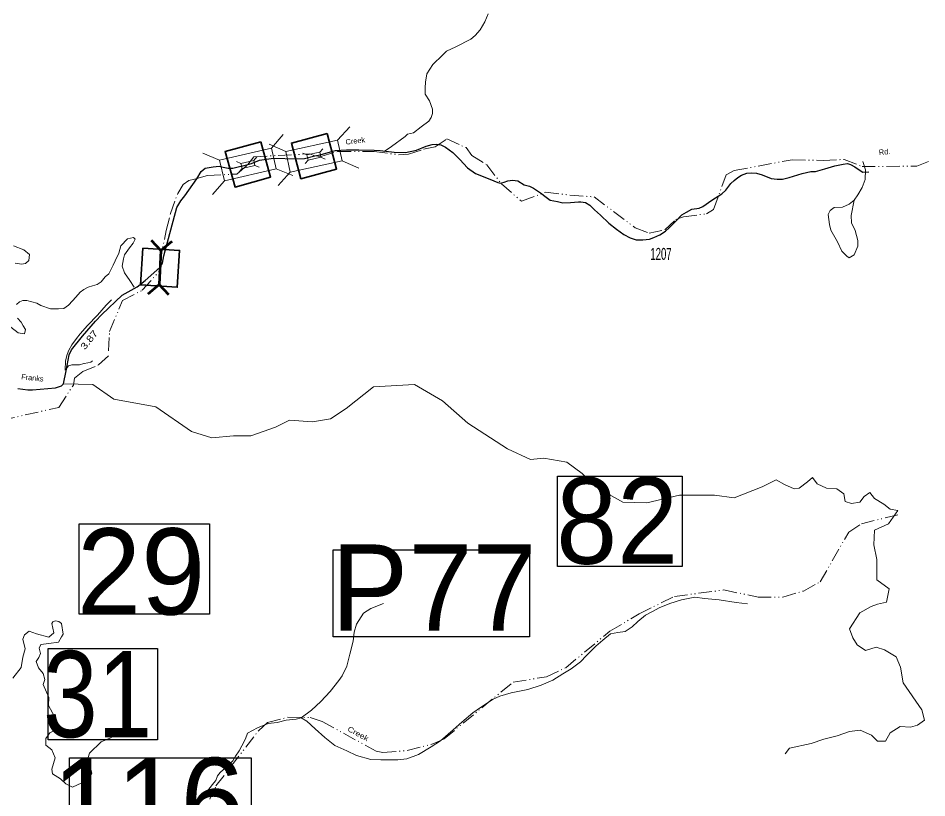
# Model space of a CAD drawing. Extents: x 149318 to 195731, y 173997 to 201585.
# Drawn here: x 177502 to 180924, y 181520 to 184458 of the extents above; entities that cross this region are included whole.
import ezdxf
from ezdxf.enums import TextEntityAlignment as Align

# ---------------------------------------------------------------- set-up
doc = ezdxf.new("R2010")
doc.units = 0
doc.header["$LTSCALE"] = 10
doc.linetypes.add('DASH_DOUBLE_DOT', pattern=[9.2, 5, -1.2, 0.3, -1.2, 0.3, -1.2])
doc.linetypes.add('LONG_DASHED', pattern=[7.5, 6, -1.5])
for name, color, linetype, lineweight in [('11', 7, 'Continuous', 40), ('17', 7, 'Continuous', 13), ('31', 7, 'Continuous', 35), ('32', 7, 'Continuous', 25), ('35', 7, 'Continuous', 13), ('50', 7, 'Continuous', 13), ('59', 7, 'DASH_DOUBLE_DOT', 13), ('8', 7, 'Continuous', 25)]:
    doc.layers.add(name, color=color, linetype=linetype, lineweight=lineweight)
doc.layers.add('21', color=7, linetype='Continuous')

msp = doc.modelspace()

# ---------------------------------------------------------------- linework, layer by layer
at = {"layer": '31'}
for points in [[(178665.01, 184022.97), (178700.91, 183888.71), (178566.55, 183852.79), (178530.66, 183987.04)], [(178415.21, 183992.36), (178452.75, 183858.56), (178318.85, 183820.99), (178281.31, 183954.79)], [(177970.99, 183591.63), (178109.67, 183582.62), (178100.66, 183443.84), (177961.98, 183452.84)]]:
    msp.add_lwpolyline(points, close=True, dxfattribs=at)
at = {"layer": '31', "lineweight": 25}
for points in [[(179533.19, 182732.26), (180002.58, 182732.26), (180002.58, 182391.18), (179533.19, 182391.18)], [(177731.81, 182552.59), (178222.79, 182552.59), (178222.79, 182211.59), (177731.81, 182211.59)], [(178687.83, 182454.67), (179427.3, 182454.67), (179427.3, 182126.63), (178687.83, 182126.63)], [(177614.27, 182081.76), (178026.79, 182081.76), (178026.79, 181738.67), (177614.27, 181738.67)], [(177695.12, 181670.34), (178379.36, 181670.34), (178379.36, 181316.87), (177695.12, 181316.87)]]:
    msp.add_lwpolyline(points, close=True, dxfattribs=at)
at = {"layer": '32'}
for points in [[(178619.39, 183939.37), (178639.07, 183942.37), (178678.09, 183954.39), (178696.76, 183959.06), (178738.78, 183962.06), (178784.47, 183961.06), (178842.27, 183960.76), (178865.28, 183959.76), (178917.63, 183952.41), (178959.98, 183951.08), (179002.5, 183960.42), (179038.51, 183975.43), (179060.52, 183981.44), (179077.86, 183983.11), (179093.87, 183980.77), (179111.54, 183971.76), (179138.89, 183951.41), (179165.23, 183925.04), (179194.25, 183894.01), (179224.26, 183871.98), (179278.06, 183850.77), (179307.74, 183838.75), (179317.08, 183836.08), (179332.08, 183839.42), (179346.42, 183845.09), (179363.1, 183846.76), (179383.44, 183844.43), (179407.45, 183830.08), (179427.79, 183824.74), (179443.13, 183816.73), (179469.62, 183800.14), (179490.96, 183783.46), (179505.64, 183772.44), (179532.65, 183766.44), (179553.66, 183761.76), (179582, 183762.77), (179611.68, 183765.77), (179621.02, 183765.1), (179638.03, 183762.77), (179654.7, 183753.42), (179671.87, 183736.16), (179694.88, 183715.47), (179725.89, 183684.77), (179755.57, 183663.08), (179783.25, 183642.39), (179807.08, 183629.91), (179829.76, 183622.9), (179854.44, 183621.9), (179879.11, 183624.57), (179895.79, 183631.58), (179919.13, 183641.59), (179939.47, 183654.94), (179955.15, 183668.62), (179976.99, 183691.8), (180001.67, 183717.16), (180018.68, 183727.17), (180038.68, 183737.51), (180067.03, 183741.52), (180080.03, 183748.53), (180114.05, 183771.55), (180152.57, 183795.33), (180167.24, 183810.02), (180185.58, 183834.71), (180198.59, 183845.72), (180212.59, 183857.74), (180226.6, 183866.41), (180246.27, 183874.09), (180265.62, 183875.42), (180282.96, 183874.09), (180303.63, 183867.75), (180337.98, 183854.06), (180360.79, 183851.09), (180381.13, 183851.75), (180406.14, 183857.43), (180455.16, 183872.11), (180487.71, 183879.66), (180504.72, 183880.33), (180522.73, 183885), (180539.74, 183890.68), (180577.75, 183901.69), (180608.77, 183907.7), (180624.77, 183909.7), (180636.44, 183906.69), (180653.12, 183898.02), (180672.46, 183884), (180683.13, 183878), (180705.81, 183879)], [(178367.03, 183906.68), (178380.26, 183909.66), (178411.03, 183923.19), (178463.72, 183930.54), (178550.42, 183927.2), (178580.43, 183929.2), (178619.39, 183939.37)], [(177500.38, 183061.6), (177538.68, 183056.88), (177556.11, 183057.06), (177641.76, 183064.19), (177665.4, 183072.5), (177673.06, 183079.53), (177682.41, 183128.98), (177693.5, 183188.83), (177703.08, 183207.37), (177744.6, 183259.14), (177792.51, 183316.03), (177816.78, 183340.96), (177893.35, 183414.19), (177950.39, 183444.79), (177980.19, 183469.5), (178035.82, 183517.73), (178045.22, 183534.91), (178050.55, 183562.27), (178099.14, 183744.84), (178114.24, 183769.02), (178129.58, 183788.38), (178174.26, 183851.78), (178190.93, 183879.81), (178205.61, 183893.16), (178235.62, 183897.83), (178258.3, 183900.5), (178274.3, 183896.5), (178292.31, 183893.16), (178309.65, 183893.16), (178367.03, 183906.68)]]:
    msp.add_lwpolyline(points, dxfattribs=at)
at = {"layer": '35'}
for points in [[(178879.92, 183955.3), (178907.99, 183973.94), (178958.94, 184011.7), (178968.71, 184020.3), (178990.31, 184025.47), (179019.27, 184048.88), (179047.87, 184069.1), (179057.67, 184084.1), (179061.67, 184099.22), (179062.18, 184114.4), (179051.21, 184145.82), (179034.23, 184171.35), (179035.12, 184195.73), (179036.35, 184217.29), (179040.57, 184248), (179063.78, 184283.53), (179099.38, 184318.8), (179115.26, 184333.28), (179149.99, 184350.18), (179206.74, 184378.23), (179222.53, 184392.71), (179242.04, 184413.52), (179258.84, 184443.57), (179272.54, 184473.69)], [(180682.61, 183917.53), (180693.18, 183886.12), (180691.45, 183849.77), (180680.74, 183819.19), (180664, 183792.33), (180650.89, 183771.8)], [(177938.99, 183443.93), (177922, 183469.07), (177901.88, 183497.86), (177893.59, 183522.82), (177898.14, 183550.32), (177901.84, 183565.44), (177921.67, 183591.84), (177934.73, 183609.97), (177941.83, 183625.03), (177935.96, 183631.54), (177914.07, 183626.78), (177888.13, 183599.71), (177880.79, 183572.66), (177867.1, 183542.95), (177860.09, 183527.49), (177843.83, 183494.63), (177829.79, 183482.51), (177814.52, 183463.62), (177799.03, 183453.94), (177782.23, 183449.08), (177765.44, 183444.22), (177748.67, 183435.75), (177735.27, 183425.62), (177719.19, 183406.35), (177706.31, 183392.22), (177691.1, 183376.53), (177673.45, 183363.68), (177653.32, 183362.09), (177624.05, 183363.08), (177587.49, 183374.61), (177571.67, 183383.32), (177553.29, 183389.29), (177534.09, 183393.67), (177519.2, 183393.97), (177506.71, 183389.42), (177495.41, 183379.25)], [(177490.53, 183534.51), (177514.66, 183531.22), (177529.89, 183532.92), (177542.03, 183545.07), (177545.07, 183567.01), (177523.13, 183584.64), (177483.84, 183599.42)], [(177853.75, 183396.05), (177832.87, 183376.88), (177800.22, 183339.15), (177763.02, 183299.1), (177735.02, 183268.47), (177721.27, 183251.15), (177704.17, 183226.3), (177692.37, 183206.15), (177686.56, 183190.67), (177680.47, 183166), (177678.57, 183131.24)], [(177499.37, 183327.59), (177513.44, 183311.71), (177520.77, 183297.97), (177529.19, 183284.6), (177526.17, 183268.27), (177502.14, 183271.55), (177473.79, 183293.71)], [(177749.02, 183156.18), (177750.56, 183156.59), (177764.3, 183158.72), (177775.84, 183160.88), (177781.94, 183165.96)], [(177678.57, 183131.24), (177691.69, 183147.38), (177704.46, 183151.12), (177732.57, 183151.75), (177749.02, 183156.18)], [(177673.06, 183079.53), (177782.57, 183076.9), (177861.64, 183021.52), (178019.79, 182992.51), (178154.21, 182900.21), (178230.65, 182876.48), (178312.35, 182884.39), (178378.25, 182884.39), (178470.5, 182916.04), (178523.21, 182942.41), (178610.19, 182937.13), (178678.72, 182947.68), (178736.71, 182987.24), (178839.51, 183068.99), (178995.01, 183076.9), (179100.44, 183016.25), (179195.33, 182931.86), (179344.52, 182834.3), (179431.5, 182794.75), (179481.58, 182800.02), (179568.56, 182784.2), (179626.55, 182742.01), (179676.63, 182691.9), (179779.42, 182633.88), (179869.04, 182631.25), (179992.92, 182660.26), (180124.7, 182660.26), (180198.51, 182649.71), (180303.94, 182691.9), (180356.65, 182718.27), (180387.49, 182699.83), (180424.39, 182684), (180442.84, 182686.64), (180474.47, 182710.37), (180492.92, 182726.2), (180511.37, 182702.46), (180545.64, 182686.64), (180585.17, 182684), (180611.53, 182665.54), (180616.8, 182636.54), (180640.53, 182628.62), (180672.15, 182633.9), (180687.97, 182655), (180709.06, 182670.82), (180727.51, 182647.08), (180761.77, 182625.99), (180785.49, 182607.53), (180814.49, 182602.25), (180780.22, 182552.15), (180727.51, 182528.41), (180724.87, 182473.03), (180735.41, 182417.66), (180735.41, 182341.18), (180782.86, 182306.9), (180772.31, 182256.79), (180738.05, 182248.88), (180714.33, 182240.97), (180672.15, 182217.23), (180632.62, 182156.58), (180645.8, 182122.3), (180661.61, 182095.93), (180693.24, 182074.83), (180732.78, 182088.02), (180764.41, 182077.47), (180809.21, 182051.1), (180825.03, 182011.54), (180835.57, 181953.52), (180904.89, 181851.22), (180915.43, 181811.67), (180889.08, 181793.21), (180862.72, 181785.3), (180823.18, 181787.93), (180786.28, 181764.2), (180767.83, 181732.55), (180738.84, 181732.55), (180715.12, 181756.29), (180672.94, 181774.75), (180633.41, 181769.47), (180585.96, 181753.65), (180535.88, 181740.47), (180488.44, 181724.64), (180406.73, 181706.18), (180390.92, 181685.09)], [(180248.21, 182250.67), (180205.53, 182255.93), (180141.53, 182265.21), (180086.35, 182270.72), (180049.76, 182275.46), (180000.07, 182265.66), (179956.22, 182252.54), (179915.7, 182236.16), (179890.42, 182221.87), (179865.05, 182207.98), (179836.08, 182184.57), (179813.88, 182164.22), (179788.23, 182146.74), (179760.55, 182142.1), (179732.45, 182137.06), (179703.8, 182114.04), (179677.93, 182090.57), (179642.54, 182055.69), (179619.67, 182032.16), (179584.66, 182006.07), (179552.97, 181986.31), (179515.11, 181963.07), (179471.23, 181943.96), (179421.22, 181927.77), (179359.09, 181915.42), (179315.54, 181902.3), (179290.21, 181890.81), (179242.7, 181859.77), (179214, 181839.55), (179172.2, 181804.4), (179140.23, 181775.45), (179092.12, 181734.83), (179057.37, 181711.93), (179009.81, 181683.3), (178965.89, 181666.98), (178931.81, 181662.47), (178867.43, 181662.56), (178830.57, 181664.1), (178775.98, 181679.2), (178739.74, 181696.32), (178694.56, 181716.82), (178656.17, 181746.38), (178620.83, 181779.09), (178588.53, 181808.13), (178567.5, 181821.35)], [(178567.5, 181821.35), (178605.97, 181850.16), (178641.31, 181882.65), (178676.96, 181920.32), (178709.59, 181962.05), (178722.64, 181979.79), (178740.06, 182015.83), (178751.28, 182061.59), (178762.96, 182110.14), (178767.83, 182143.64), (178775.44, 182174.28), (178801.87, 182215.73), (178830.31, 182233.16), (178877.48, 182252.21)], [(177481.89, 181970.2), (177513.24, 182010.53), (177519.96, 182049.22), (177528.17, 182081.34), (177519.21, 182117.19), (177525.19, 182134.37), (177543.1, 182147.07), (177570.72, 182138.11), (177617.75, 182125.41), (177636.41, 182141.09), (177628.95, 182176.2), (177631.93, 182182.92), (177642.38, 182186.66), (177654.33, 182184.41), (177665.52, 182176.2), (177670.75, 182136.61), (177664.78, 182126.6)], [(177664.47, 182125.72), (177653.58, 182105.69), (177617.75, 182101.21), (177587.14, 182097.47), (177581.17, 182083.28), (177585.65, 182063.86), (177579.68, 182048.18), (177569.97, 182033.98), (177578.93, 182009.34), (177595.35, 181988.42), (177602.82, 181965.27), (177596.1, 181946.59), (177617, 181897.75), (177616.26, 181867.12), (177639.4, 181823.05), (177652.09, 181795.42), (177638.65, 181773.76), (177621.33, 181764.79), (177606.4, 181743.13), (177605.66, 181717.74), (177628.8, 181700.56), (177641.49, 181670.68), (177628.05, 181627.36), (177631.04, 181610.18), (177660.9, 181591.51), (177681.8, 181572.83), (177706.43, 181560.14), (177741.52, 181575.82), (177769.14, 181592.25), (177779.59, 181611.67), (177772.87, 181638.56), (177761.67, 181659.48), (177770.36, 181687.54), (177814.67, 181730.43), (177852.74, 181746.87)], [(178567.5, 181821.35), (178548.9, 181816.12), (178511.72, 181811.67), (178477.57, 181803.96), (178443.49, 181799.44), (178402.97, 181783.06), (178365.08, 181763.43), (178357.86, 181742.38), (178344.12, 181715.06), (178334.06, 181697.27), (178320.94, 181676.34), (178310.89, 181658.54), (178294.44, 181640.88), (178275.55, 181626.46), (178262.42, 181614.73), (178252.68, 181602.93), (178245.62, 181584.67), (178239.25, 181576.01), (178219.37, 181552.01), (178205.99, 181528.29), (178199.35, 181516.02)]]:
    msp.add_lwpolyline(points, dxfattribs=at)
msp.add_lwpolyline([(180650.89, 183771.8), (180631.7, 183756.99), (180606.38, 183745.9), (180575.56, 183744.52), (180559.73, 183732.84), (180553.04, 183718.18), (180557.29, 183680.9), (180562.44, 183658.81), (180587.75, 183614.71), (180604.56, 183580.38), (180622.26, 183560.83), (180631.02, 183554.26), (180649.95, 183565.87), (180664.01, 183598.78), (180664.84, 183619.96), (180654.5, 183657.76), (180640.47, 183686.03), (180638.63, 183713.66)], close=True, dxfattribs=at)
at = {"layer": '50'}
for p, q in [((178500.22, 184019.53), (178455.32, 183968.36)), ((178750.61, 184048.77), (178704.97, 183998.26)), ((178509.56, 183955.66), (178447.03, 183982.58)), ((178260.56, 183922.9), (178197.64, 183948.91)), ((178784.53, 183893.17), (178722.01, 183920.1)), ((178536.42, 183864.44), (178473.5, 183890.45)), ((178526.6, 183877.49), (178480.95, 183826.99)), ((178278.74, 183845), (178233.84, 183793.83))]:
    msp.add_line(p, q, dxfattribs=at)
at = {"layer": '50', "linetype": 'LONG_DASHED'}
for p, q in [((178649.49, 183965.6), (178638.08, 183952.97)), ((178340.41, 183910.73), (178324.68, 183917.23)), ((178400.33, 183934.89), (178389.1, 183922.1)), ((178589.23, 183942.32), (178573.59, 183949.05)), ((178593.49, 183922.78), (178582.08, 183910.15)), ((178657.97, 183926.7), (178642.34, 183933.43)), ((178344.96, 183891.26), (178333.73, 183878.46)), ((178409.38, 183896.12), (178393.65, 183902.62))]:
    msp.add_line(p, q, dxfattribs=at)
at = {"layer": '50', "lineweight": 53}
for p, q in [((178002.52, 183620.84), (178039.43, 183581.7)), ((177991.13, 183419.03), (178032.21, 183453.76)), ((178069.12, 183414.63), (178032.21, 183453.76))]:
    msp.add_line(p, q, dxfattribs=at)
at = {"layer": '50'}
for points in [[(178526.6, 183877.49), (178722.01, 183920.1), (178704.97, 183998.26), (178509.56, 183955.66)], [(178278.74, 183845), (178473.5, 183890.45), (178455.32, 183968.36), (178260.56, 183922.9)]]:
    msp.add_lwpolyline(points, close=True, dxfattribs=at)
at = {"layer": '50', "linetype": 'LONG_DASHED'}
for points in [[(178593.49, 183922.78), (178642.34, 183933.43), (178638.08, 183952.97), (178589.23, 183942.32)], [(178344.96, 183891.26), (178393.65, 183902.62), (178389.1, 183922.1), (178340.41, 183910.73)]]:
    msp.add_lwpolyline(points, close=True, dxfattribs=at)
at = {"layer": '50', "lineweight": 53}
msp.add_lwpolyline([(178080.52, 183616.44), (178039.43, 183581.7), (178032.21, 183453.76)], dxfattribs=at)
at = {"layer": '59'}
for points in [[(178367.03, 183906.68), (178389.33, 183935.45), (178600.72, 183946.72), (178619.39, 183939.37), (178642.3, 183936.54), (178706.32, 183955.9), (178843.05, 183955.23), (178934.42, 183943.22), (178972.14, 183945.89), (179028.83, 183963.91), (179072.18, 183973.26), (179116.84, 184003.34), (179188.91, 183969.92), (179210.44, 183940.48), (179267.2, 183905.36), (179322.12, 183833.14), (179397.88, 183767.9), (179488.41, 183802.1), (179579.52, 183791.11), (179670.73, 183784.28), (179825.38, 183668.2), (179877.75, 183647.17), (179936.8, 183659.98), (179979.33, 183699.11), (180007.78, 183709.53), (180094.73, 183720.8), (180120.94, 183737.25), (180167.73, 183867.3), (180198.97, 183883.66), (180416.98, 183924.28), (180533.73, 183921.92), (180612.72, 183925.36), (180680.09, 183898.98), (180886.02, 183899.88), (180930.12, 183917.97)], [(177842.29, 183204.21), (177845.68, 183276.61), (177895.04, 183393.4), (177968.98, 183432.55), (178035.82, 183507.06), (178035.82, 183517.73), (178034.49, 183533.08), (178059.22, 183657.28), (178075.19, 183721.2), (178102.61, 183797.34), (178123.75, 183831.55), (178145.09, 183846.23), (178166.21, 183851.53), (178215.16, 183865.17), (178325.19, 183870.28), (178367.03, 183906.68)], [(177438.77, 182942.33), (177654.62, 182990.97), (177709.55, 183074.84), (177713.39, 183101.77), (177745.08, 183126.11), (177804.73, 183150.92), (177847.27, 183190.05)], [(178224.08, 181513.94), (178246.78, 181564.47), (178406.55, 181772.22), (178441.11, 181803.5), (178515.73, 181823), (178602.06, 181822.27), (178647.12, 181807.36), (178850.25, 181695.31), (178875.39, 181689.81), (178967.28, 181697.97), (179067.64, 181723.94), (179106.64, 181742.14), (179365.81, 181955.88), (179491.3, 181975.36), (179564.09, 182009.89), (179730.69, 182147.52), (179840.55, 182213.28), (179973.28, 182278.61), (180159.91, 182302.84), (180288.34, 182276.28), (180382.38, 182276.39), (180459.69, 182298.83), (180522.3, 182333.56), (180630.3, 182521.34), (180677.55, 182552.39), (180816.39, 182586.59)]]:
    msp.add_lwpolyline(points, dxfattribs=at)

# ---------------------------------------------------------------- texts
at = {"layer": '11'}
for s, rotation, p in [('Creek', 7.072, (178772.71, 183985.57)), ('Rd.', 4.422, (180765.64, 183944.07)), ('Franks', 354.135, (177554.53, 183092.45))]:
    msp.add_text(s, height=20, rotation=rotation, dxfattribs=at).set_placement(p, align=Align.CENTER)
at = {"layer": '17', "width": 1.25}
msp.add_text('3.87', height=25, rotation=51.273, dxfattribs=at).set_placement((177778.61, 183237.61), align=Align.CENTER)
at = {"layer": '21', "width": 1.2}
msp.add_text('Creek', height=20, rotation=331.118, dxfattribs=at).set_placement((178777.47, 181752.59), align=Align.CENTER)
msp.add_text('Creek', height=20, rotation=331.118, dxfattribs=at).set_placement((178777.47, 181752.59), align=Align.CENTER)
at = {"layer": '31'}
for s, width, p in [('82', 0.95, (179528.16, 182401.92)), ('31', 0.85, (177595.47, 181748.08))]:
    msp.add_text(s, height=325, dxfattribs=dict(at, width=width)).set_placement(p)
for s, p in [('29', (177723.14, 182210.21)), ('P77', (178681.1, 182149.54)), ('116', (177629.56, 181345.34))]:
    msp.add_text(s, height=325, dxfattribs=at).set_placement(p)
at = {"layer": '8', "width": 0.6}
msp.add_text('1207', height=45, dxfattribs=at).set_placement((179922.84, 183547.08), align=Align.CENTER)

doc.saveas('drawing.dxf')
